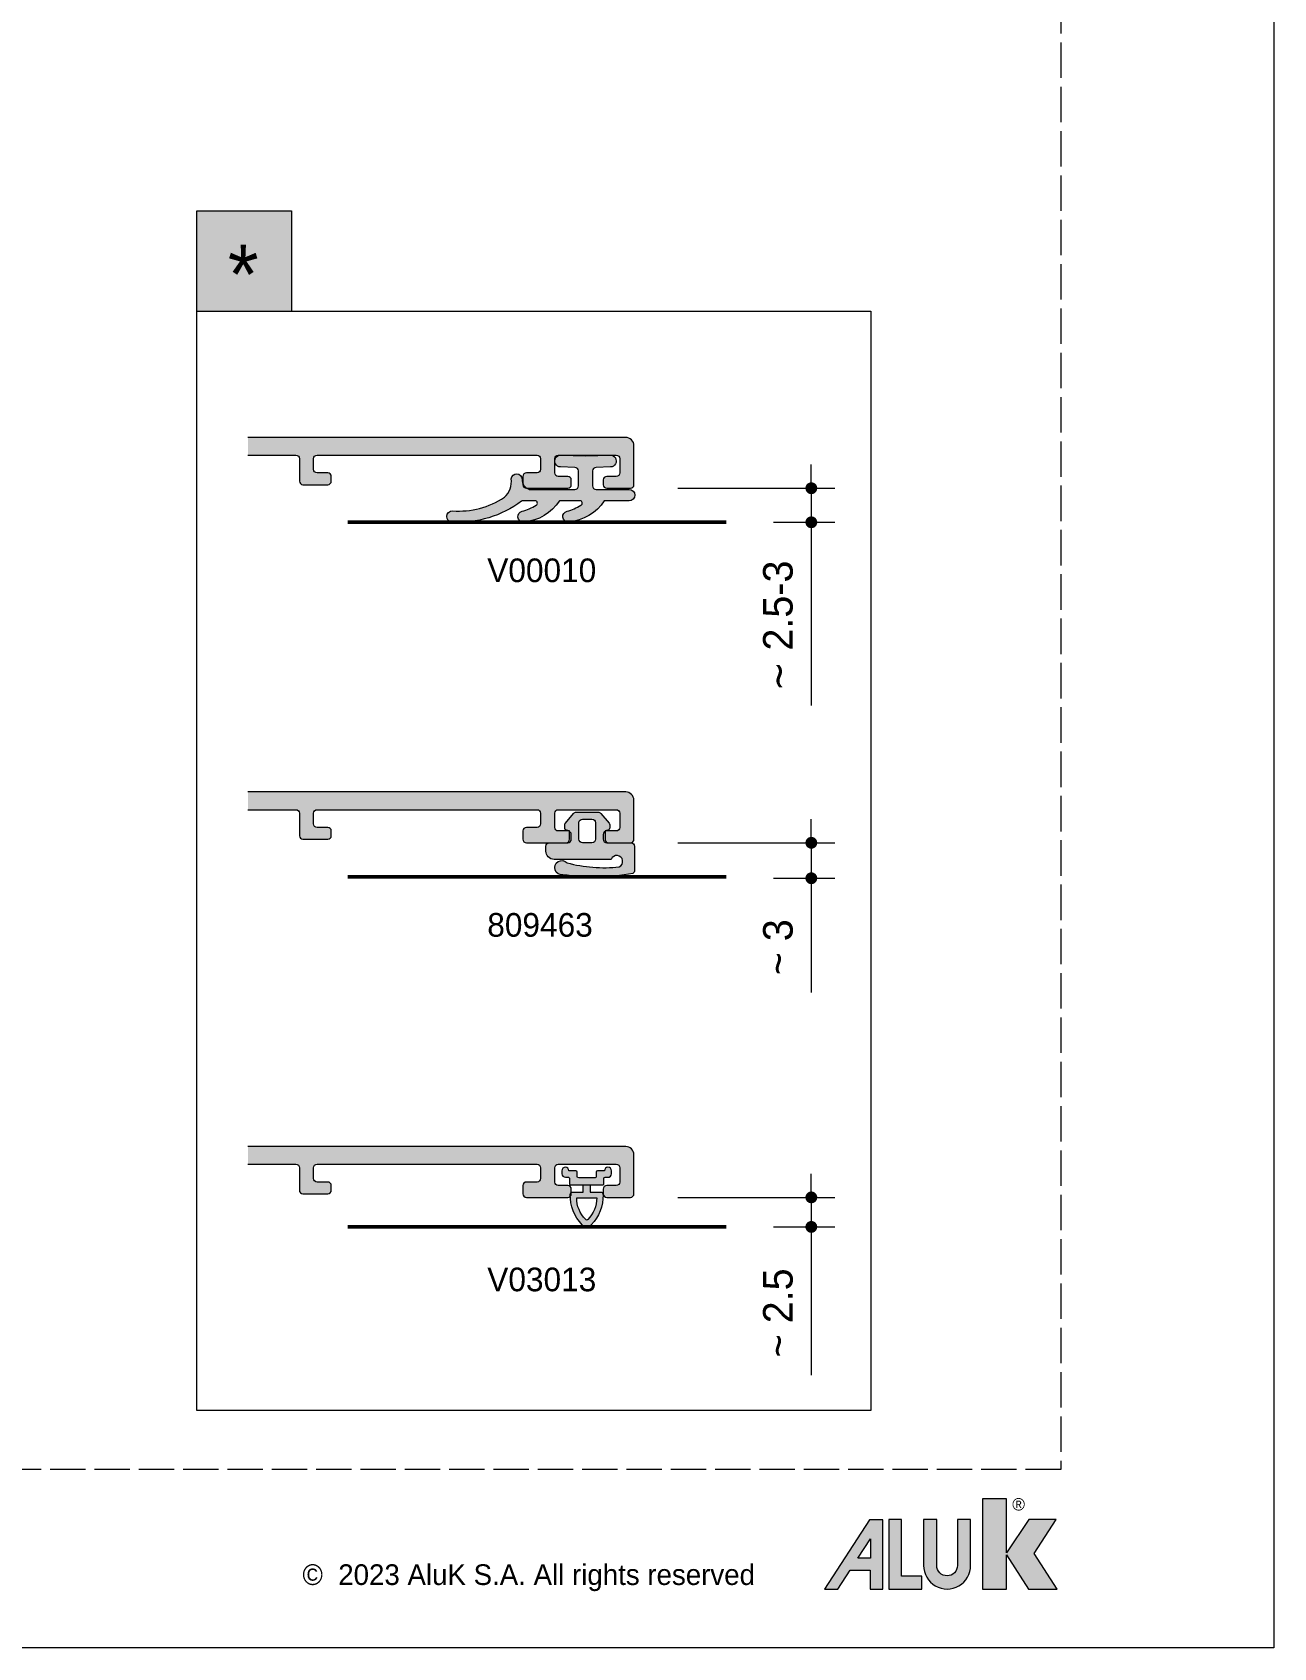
# Model space of a CAD drawing. Header units: millimetres. Extents: x -8 to 2550, y -393 to 1062.
# Drawn here: x 365 to 470, y 0 to 136.7 of the extents above; entities that cross this region are included whole.
import ezdxf

# ---------------------------------------------------------------- set-up
doc = ezdxf.new("R2010")
doc.units = ezdxf.units.MM
doc.header["$LTSCALE"] = 0.25
doc.header["$MEASUREMENT"] = 0
doc.linetypes.add('ACAD_ISO02W100', pattern=[15, 12, -3])
doc.layers.get('0').update_dxf_attribs({"lineweight": 5})
doc.layers.get('Defpoints').update_dxf_attribs({"lineweight": 5})
doc.layers.add('01_ALUK Logo', color=7, linetype='Continuous')
for name, color, linetype, lineweight in [('01_Aluminium [Thin]', 141, 'Continuous', 18), ('01_Dimension', 251, 'Continuous', 9), ('01_External Border', 150, 'Continuous', 20), ('01_Fill Plastic', 253, 'Continuous', 0), ('01_Plastic', 3, 'Continuous', 20), ('01_Text', 40, 'Continuous', 25), ('01_Wall', 5, 'Continuous', 50)]:
    doc.layers.add(name, color=color, linetype=linetype, lineweight=lineweight)
for name, color, linetype, lineweight, true_color in [('01_Fill 2°material', 7, 'Continuous', 0, 0xbfbfbf), ('01_Fill Aluminum', 7, 'Continuous', 0, 0xdcdcdc), ('01_Text [White]', 7, 'Continuous', 25, 0xffffff)]:
    doc.layers.add(name, color=color, linetype=linetype, lineweight=lineweight, true_color=true_color)
doc.layers.add('01_Fill Border Grey', color=7, linetype='Continuous', true_color=0x555655)
doc.layers.add('02_Block Frame', color=7, linetype='Continuous', lineweight=5, true_color=0xe2001a, plot=False)
doc.styles.add('Aluk Text', font='GOTHIC.TTF')
doc.styles.get("Standard").update_dxf_attribs({"font": 'arial.ttf'})
doc.dimstyles.new('ALUK Manual 1-2', dxfattribs={"dimtxt": 2.5, "dimasz": 1, "dimexe": 2, "dimexo": 4, "dimgap": 1.5, "dimtad": 3, "dimdec": 1, "dimlfac": 2, "dimdsep": 46, "dimtxsty": 'Aluk Text', "dimblk": 'DOT', "dimcen": 0, "dimclrd": 256, "dimclre": 256, "dimclrt": 6, "dimaunit": 1, "dimadec": 0, "dimazin": 0, "dimtfac": 0.7, "dimtdec": 1, "dimtmove": 0, "dimatfit": 3, "dimldrblk": 'DOT', "dimfxl": 1, "dimtolj": 2, "dimlwd": -1, "dimlwe": -1, "dimarcsym": 0})

# ---------------------------------------------------------------- blocks, each defined once
blk = doc.blocks.new('A$C14581')
at = {"layer": '01_Text', "insert": (0, -0.1880368323081711), "char_height": 2, "attachment_point": 7, "style": 'Aluk Text'}
blk.add_mtext_dynamic_manual_height_columns('{\\fPoppins|b0|i0|c0|p2;\\H0.875x;©  2023 AluK S.A. All rights reserved}', width=51.33510781182122, gutter_width=204.2465904131937, heights=[0], dxfattribs=at)
blk = doc.blocks.new('AluK Logo')
at = {"layer": '01_ALUK Logo', "true_color": 0xe2001a}
h = blk.add_hatch(color=242, dxfattribs=at)
h.dxf.hatch_style = 1
h.paths.add_polyline_path([(18.01585146510591, 3.044756738240685), (19.92421519141326, 5.976286613424841), (17.55589923364968, 5.976286613424841), (15.66165356245363, 3.11118853822138), (15.66165356245363, 7.7592701638793), (13.58493162184957, 7.7592701638793), (13.58493162184957, -0.0001602936620410331), (15.66165356245363, -0.0001602936620410331), (15.66165356245363, 2.930035327611296), (17.53321589942829, -0.0001602936620410331), (19.99999999935764, -0.0001602936620410331)])
at = {"layer": '01_ALUK Logo', "true_color": 0x323338}
h = blk.add_hatch(color=250, dxfattribs=at)
h.dxf.hatch_style = 1
h.paths.add_polyline_path([(3.941062412017247, -0.004535547332984915), (5.01945710606903, -0.004535547332984915), (5.01945710606903, 5.959372833299839), (3.869837068237929, 5.95937283329984), (6.716990149680263e-16, 0), (1.146941352634032, -1.679247537420066e-16), (2.204777748441379, 1.62877595887018), (3.941062412017247, 1.62877595887018)])
h.paths.add_polyline_path([(3.94668032322066, 2.644193054141365), (2.864027415314646, 2.644193054141365), (3.94668032322066, 4.311387078421528)], flags=16)
h = blk.add_hatch(color=250, dxfattribs=at)
h.dxf.hatch_style = 1
h.paths.add_polyline_path([(6.622157611507429, 1.115303963563386), (6.622157611507429, 5.966415577054859), (5.52669749443767, 5.966415577054859), (5.52669749443767, -0.00309544871832823), (8.379521654946629, -0.003095448718328315), (8.379521654946629, 1.115303963563386)])
h = blk.add_hatch(color=250, dxfattribs=at)
h.dxf.hatch_style = 1
h.paths.add_polyline_path([(12.56813854542858, 5.966336193526989), (11.43320649572938, 5.966336193526987), (11.43320649572943, 2.021978443942267, -1), (9.651270197200308, 2.021978443942261), (9.651270197200308, 5.966336193526989), (8.516338147501113, 5.966336193526988), (8.517164631550507, 2.021129975647535, 0.9997905312337464), (12.56731223912545, 2.021978443940615)])
at = {"layer": '01_ALUK Logo', "color": 242, "lineweight": 0, "true_color": 0xe2001a}
blk.add_lwpolyline([(17.53321589942829, -0.0001602936620410331), (19.99999999935764, -0.0001602936620410331), (18.01585146510591, 3.044756738240685), (19.92421519141326, 5.976286613424841), (17.55589923364968, 5.976286613424841), (15.66165356245363, 3.111188538221381), (15.66165356245363, 7.7592701638793), (13.58493162184957, 7.7592701638793), (13.58493162184957, -0.0001602936620410331), (15.66165356245363, -0.0001602936620410331), (15.66165356245363, 2.930035327611296)], close=True, dxfattribs=at)
at = {"layer": '01_ALUK Logo', "color": 250, "lineweight": 0, "true_color": 0x323338}
for points in [[(2.204777748441378, 1.62877595887018), (3.941062412017247, 1.62877595887018), (3.941062412017247, -0.004535547332984915), (5.01945710606903, -0.004535547332984915), (5.01945710606903, 5.959372833299839), (3.869837068237929, 5.959372833299839), (0, 0), (1.146941352634032, 0)], [(8.379521654946629, -0.00309544871832823), (8.379521654946629, 1.115303963563386), (6.622157611507429, 1.115303963563386), (6.622157611507429, 5.966415577054859), (5.52669749443767, 5.966415577054859), (5.52669749443767, -0.00309544871832823)], [(2.864027415314645, 2.644193054141365), (3.94668032322066, 4.311387078421528), (3.94668032322066, 2.644193054141365)]]:
    blk.add_lwpolyline(points, close=True, dxfattribs=at)
blk.add_lwpolyline([(9.651270197200308, 2.021978443942257), (9.651270197200308, 5.966336193526988), (8.516338147501113, 5.966336193526988), (8.517164453804282, 2.021978443942407, 1.000000000000079), (12.56731223912545, 2.021978443942278), (12.56813854542858, 5.966336193526988), (11.43320649572938, 5.966336193526988), (11.43320649572943, 2.021978443942257, -0.9999999999999999)], format="xyb", close=True, dxfattribs=at)
at = {"layer": '01_ALUK Logo', "color": 242, "lineweight": 0, "true_color": 0xe2001a, "insert": (16.68865215112889, 7.275402933250041), "char_height": 1.058772201730296, "attachment_point": 5}
blk.add_mtext_dynamic_manual_height_columns('®', width=0.2845401970369481, gutter_width=0.7562658583787831, heights=[0], dxfattribs=at)
blk = doc.blocks.new('_Dot')
at = {"color": 0, "linetype": 'ByBlock', "lineweight": -2}
blk.add_line((-0.5, 0), (-1, 0), dxfattribs=at)
at = {"color": 0, "linetype": 'ByBlock', "const_width": 0.5}
blk.add_lwpolyline([(-0.25, 0, 1), (0.25, 0, 1)], format="xyb", close=True, dxfattribs=at)
blk = doc.blocks.new('*D178')
at = {"layer": '01_Dimension', "transparency": 16777216}
for p, q in [((430.8924366119571, 99.10103812637932), (430.8924366119571, 100.1010381263793)), ((419.590167289198, 98.10103812637932), (432.8924366119571, 98.10103812637932)), ((430.8924366119571, 98.10103812637932), (430.8924366119571, 95.21612982518931)), ((427.6801004641181, 95.21612982518931), (432.8924366119571, 95.21612982518931)), ((430.8924366119571, 94.21612982518931), (430.8924366119571, 79.7080943560835))]:
    blk.add_line(p, q, dxfattribs=at)
at = {"layer": 'Defpoints', "color": 0, "transparency": 16777216}
for p in [(415.590167289198, 98.10103812637931), (423.6801004641181, 95.21612982518931), (430.8924366119571, 95.21612982518931)]:
    blk.add_point(p, dxfattribs=at)
at = {"layer": '01_Dimension', "transparency": 16777216}
for p, rotation in [((430.8924366119571, 98.10103812637932), 270), ((430.8924366119571, 95.21612982518931), 90)]:
    blk.add_blockref('_Dot', p, dxfattribs=dict(at, rotation=rotation))
at = {"layer": '01_Dimension', "color": 1, "transparency": 16777216, "insert": (428.079554219027, 86.46211209063608), "char_height": 2.5, "width": 19.34686459261542, "attachment_point": 5, "rotation": 90, "style": 'Aluk Text'}
blk.add_mtext('\\A2;{\\fSymbol|b0|i0|c2|p18;\\H0.95833x;~ }2.5-3', dxfattribs=at)
blk = doc.blocks.new('*D179')
at = {"layer": '01_Dimension', "transparency": 16777216}
for p, q in [((430.8924366119597, 69.1010381263793), (430.8924366119597, 70.1010381263793)), ((419.590167289198, 68.1010381263793), (432.8924366119597, 68.1010381263793)), ((430.8924366119597, 68.1010381263793), (430.8924366119597, 65.10103812637928)), ((427.6801004641181, 65.10103812637928), (432.8924366119597, 65.10103812637928)), ((430.8924366119597, 64.10103812637928), (430.8924366119597, 55.42394771169538))]:
    blk.add_line(p, q, dxfattribs=at)
at = {"layer": 'Defpoints', "color": 0, "transparency": 16777216}
for p in [(415.590167289198, 68.10103812637928), (423.6801004641181, 65.10103812637928), (430.8924366119597, 65.10103812637928)]:
    blk.add_point(p, dxfattribs=at)
at = {"layer": '01_Dimension', "transparency": 16777216}
for p, rotation in [((430.8924366119597, 68.1010381263793), 270), ((430.8924366119597, 65.10103812637928), 90)]:
    blk.add_blockref('_Dot', p, dxfattribs=dict(at, rotation=rotation))
at = {"layer": '01_Dimension', "color": 1, "transparency": 16777216, "insert": (428.0795542190297, 59.26249291903719), "char_height": 2.5, "width": 6.631126724667409, "attachment_point": 5, "rotation": 90, "style": 'Aluk Text'}
blk.add_mtext('\\A2;~ 3', dxfattribs=at)
blk = doc.blocks.new('*D180')
at = {"layer": '01_Dimension', "transparency": 16777216}
for p, q in [((430.8924366119602, 39.10103812637927), (430.8924366119602, 40.10103812637927)), ((419.590167289198, 38.10103812637927), (432.8924366119602, 38.10103812637927)), ((430.8924366119602, 38.10103812637927), (430.8924366119602, 35.60103812637927)), ((427.6801004641181, 35.60103812637927), (432.8924366119602, 35.60103812637927)), ((430.8924366119602, 34.60103812637927), (430.8924366119602, 23.05005240238199))]:
    blk.add_line(p, q, dxfattribs=at)
at = {"layer": 'Defpoints', "color": 0, "transparency": 16777216}
for p in [(415.590167289198, 38.10103812637927), (423.6801004641181, 35.60103812637927), (430.8924366119602, 35.60103812637927)]:
    blk.add_point(p, dxfattribs=at)
at = {"layer": '01_Dimension', "transparency": 16777216}
for p, rotation in [((430.8924366119602, 38.10103812637927), 270), ((430.8924366119602, 35.60103812637927), 90)]:
    blk.add_blockref('_Dot', p, dxfattribs=dict(at, rotation=rotation))
at = {"layer": '01_Dimension', "color": 1, "transparency": 16777216, "insert": (428.0795542190301, 28.3255452643805), "char_height": 2.5, "attachment_point": 5, "rotation": 90, "style": 'Aluk Text'}
blk.add_mtext('\\A2;~ 2.5', dxfattribs=at)

msp = doc.modelspace()

# ---------------------------------------------------------------- hatches: boundary and pattern name
at = {"layer": '01_Fill 2°material'}
h = msp.add_hatch(color=256, dxfattribs=at)
h.dxf.hatch_style = 1
edge = h.paths.add_edge_path(flags=16)
edge.add_arc((411.8901672892034, 36.28517174471335), 0.09999999999103086, 212.7381429240603, 327.26185708074576, ccw=False)
edge.add_arc((413.5786326709592, 38.04312066787202), 2.534855126577578, 179.8453392765509, 225.6305123776235, ccw=False)
edge.add_line((411.0437867793985, 38.049963092479), (412.7365477990784, 38.04996309245104))
edge.add_arc((410.2017019075352, 38.0431206679354), 2.534855126559866, -45.63051237985388, 0.15466072138542586, ccw=False)
edge = h.paths.add_edge_path()
edge.add_line((412.1901672891977, 39.15104474097922), (412.1901672891977, 38.54996309247878))
edge.add_line((412.1901672891977, 38.54996309247878), (413.0799866142002, 38.549963092479))
edge.add_arc((413.0799866142002, 38.34996309248169), 0.199999999997317, -5.929802782253205, 90.00000000001631, ccw=False)
edge.add_arc((409.747485994088, 38.24949287113623), 3.532332157293087, -44.30264848875498, 1.2946303025192947, ccw=False)
edge.add_arc((411.8901672892615, 36.10103812643564), 0.5000000000564038, 219.5977527062535, 320.40224728414205, ccw=False)
edge.add_arc((414.0457887429794, 38.25675299508754), 3.546665819913073, 178.4940334302382, 224.2405775993237, ccw=False)
edge.add_arc((410.7003479642149, 38.34996309245622), 0.2000000000225555, 90.000000005211, 179.9999999973945, ccw=False)
edge.add_line((410.7003479641967, 38.54996309247878), (411.5901672891991, 38.54996309247878))
edge.add_line((411.5901672891991, 38.54996309247878), (411.5901672891991, 39.15104474097922))
edge.add_line((411.5901672891991, 39.15104474097922), (412.1901672891977, 39.15104474097922))
at = {"layer": '01_Fill Aluminum', "ltscale": 0.25}
h = msp.add_hatch(color=256, dxfattribs=at)
h.dxf.hatch_style = 1
h.paths.add_polyline_path([(415.890167289198, 101.7010381263789, 0.4142135623730958), (415.1901672891975, 102.4010381263794), (383.2406145441787, 102.4010381263794), (383.2406145441787, 100.9010381263789), (387.2901672891978, 100.9010381263792, -0.4142135623731193), (387.5901672891978, 100.6010381263793), (387.5901672891978, 98.70103812637939, 0.4142135623730951), (387.890167289198, 98.4010381263792), (389.9901672891974, 98.4010381263792, 0.4142135623730951), (390.2901672891976, 98.70103812637939), (390.2901672891976, 99.10103812637925, 0.414213562373095), (389.9901672891976, 99.4010381263792), (389.0901672891978, 99.4010381263792, -0.4142135623730951), (388.7901672891976, 99.70103812637939), (388.7901672891976, 100.6010381263793, -0.4142135623730951), (389.0901672891976, 100.9010381263792), (407.6901672891979, 100.9010381263792, -0.414213562373095), (407.9901672891974, 100.6010381263797), (407.9901672891974, 99.70103812637893, -0.414213562373095), (407.6901672891977, 99.4010381263792), (406.7901672891974, 99.4010381263792, 0.4142135623730951), (406.4901672891974, 99.10103812637925), (406.4901672891974, 98.40103812637943, 0.4142135623730951), (406.7901672891976, 98.10103812637925), (410.2901672891976, 98.10103812637925, 0.4142135623730951), (410.5901672891978, 98.40103812637943), (410.5901672891978, 98.8010381263793, 0.414213562373095), (410.2901672891978, 99.10103812637925), (409.4901672891974, 99.10103812637925, -0.4142135623730951), (409.1901672891972, 99.40103812637943), (409.1901672891972, 100.601038126379, -0.4142135623730951), (409.4901672891972, 100.901038126379), (414.3901672891977, 100.901038126379, -0.414213562373095), (414.6901672891972, 100.6010381263795), (414.6901672891972, 99.40103812637898, -0.414213562373095), (414.3901672891975, 99.10103812637925), (413.5901672891976, 99.10103812637925, 0.4142135623730951), (413.2901672891976, 98.8010381263793), (413.2901672891976, 98.40103812637943, 0.4142135623730951), (413.5901672891978, 98.10103812637925), (415.5901672891978, 98.10103812637925, 0.4142135623730951), (415.890167289198, 98.40103812637943)])
h = msp.add_hatch(color=256, dxfattribs=at)
h.dxf.hatch_style = 1
h.paths.add_polyline_path([(415.890167289198, 71.70103812637893, 0.4142135623730958), (415.1901672891975, 72.40103812637943), (383.2406145441787, 72.40103812637938), (383.2406145441787, 70.90103812637886), (387.2901672891978, 70.9010381263792, -0.4142135623731193), (387.5901672891978, 70.60103812637925), (387.5901672891978, 68.70103812637939, 0.4142135623730951), (387.890167289198, 68.4010381263792), (389.9901672891974, 68.4010381263792, 0.4142135623730951), (390.2901672891976, 68.70103812637939), (390.2901672891976, 69.10103812637925, 0.414213562373095), (389.9901672891976, 69.4010381263792), (389.0901672891978, 69.4010381263792, -0.4142135623730951), (388.7901672891976, 69.70103812637939), (388.7901672891976, 70.60103812637925, -0.4142135623730951), (389.0901672891976, 70.9010381263792), (407.6901672891979, 70.9010381263792, -0.414213562373095), (407.9901672891974, 70.6010381263797), (407.9901672891974, 69.70103812637893, -0.414213562373095), (407.6901672891977, 69.4010381263792), (406.7901672891974, 69.4010381263792, 0.4142135623730951), (406.4901672891974, 69.10103812637925), (406.4901672891974, 68.40103812637943, 0.4142135623730951), (406.7901672891976, 68.10103812637925), (410.2901672891976, 68.10103812637925, 0.4142135623730951), (410.5901672891978, 68.40103812637943), (410.5901672891978, 68.8010381263793, 0.414213562373095), (410.2901672891978, 69.10103812637925), (409.4901672891974, 69.10103812637925, -0.4142135623730951), (409.1901672891972, 69.40103812637943), (409.1901672891972, 70.60103812637902, -0.4142135623730951), (409.4901672891972, 70.90103812637898), (414.3901672891977, 70.90103812637898, -0.414213562373095), (414.6901672891972, 70.60103812637948), (414.6901672891972, 69.40103812637898, -0.414213562373095), (414.3901672891975, 69.10103812637925), (413.5901672891976, 69.10103812637925, 0.4142135623730951), (413.2901672891976, 68.8010381263793), (413.2901672891976, 68.40103812637943, 0.4142135623730951), (413.5901672891978, 68.10103812637925), (415.5901672891978, 68.10103812637925, 0.4142135623730951), (415.890167289198, 68.40103812637943)])
h = msp.add_hatch(color=256, dxfattribs=at)
h.dxf.hatch_style = 1
h.paths.add_polyline_path([(415.890167289198, 41.70103812637893, 0.4142135623730958), (415.1901672891975, 42.40103812637943), (383.2406145441787, 42.40103812637938), (383.2406145441787, 40.90103812637886), (387.2901672891978, 40.90103812637921, -0.4142135623731193), (387.5901672891978, 40.60103812637925), (387.5901672891978, 38.70103812637939, 0.4142135623730951), (387.890167289198, 38.40103812637921), (389.9901672891974, 38.40103812637921, 0.4142135623730951), (390.2901672891976, 38.70103812637939), (390.2901672891976, 39.10103812637925, 0.414213562373095), (389.9901672891976, 39.40103812637921), (389.0901672891978, 39.40103812637921, -0.4142135623730951), (388.7901672891976, 39.70103812637939), (388.7901672891976, 40.60103812637925, -0.4142135623730951), (389.0901672891976, 40.90103812637921), (407.6901672891979, 40.90103812637921, -0.414213562373095), (407.9901672891974, 40.60103812637971), (407.9901672891974, 39.70103812637893, -0.414213562373095), (407.6901672891977, 39.40103812637921), (406.7901672891974, 39.40103812637921, 0.4142135623730951), (406.4901672891974, 39.10103812637925), (406.4901672891974, 38.40103812637943, 0.4142135623730951), (406.7901672891976, 38.10103812637925), (410.2901672891976, 38.10103812637925, 0.4142135623730951), (410.5901672891978, 38.40103812637943), (410.5901672891978, 38.8010381263793, 0.414213562373095), (410.2901672891978, 39.10103812637925), (409.4901672891974, 39.10103812637925, -0.4142135623730951), (409.1901672891972, 39.40103812637943), (409.1901672891972, 40.60103812637902, -0.4142135623730951), (409.4901672891972, 40.90103812637898), (414.3901672891977, 40.90103812637898, -0.414213562373095), (414.6901672891972, 40.60103812637948), (414.6901672891972, 39.40103812637898, -0.414213562373095), (414.3901672891975, 39.10103812637925), (413.5901672891976, 39.10103812637925, 0.4142135623730951), (413.2901672891976, 38.8010381263793), (413.2901672891976, 38.40103812637943, 0.4142135623730951), (413.5901672891978, 38.10103812637925), (415.5901672891978, 38.10103812637925, 0.4142135623730951), (415.890167289198, 38.40103812637943)])
at = {"layer": '01_Fill Border Grey', "ltscale": 0.25}
h = msp.add_hatch(color=256, dxfattribs=at)
h.dxf.hatch_style = 1
h.paths.add_polyline_path([(378.9251206312319, 121.5699833277151), (386.9251206312319, 121.5699833277151), (386.9251206312319, 113.0699833277151), (378.9251206312319, 113.0699833277151)])
at = {"layer": '01_Fill Plastic', "ltscale": 0.25}
h = msp.add_hatch(color=256, dxfattribs=at)
h.dxf.hatch_style = 1
edge = h.paths.add_edge_path()
edge.add_arc((401.0710367511317, 103.160074592827), 6.994011674067487, 265.7223386499224, 303.5361827758527)
edge.add_arc((403.6034671350625, 98.71599806263487), 1.921730675072402, 313.8575654214656, 365.6507727567341)
edge.add_arc((405.9687555094189, 98.86727041649095), 0.4544835275277211, -0.4078235126497134, 175.2100904536724, ccw=False)
edge.add_arc((407.2894919690154, 98.82710272236471), 0.8670513930272153, 177.5587003372323, 250.8489319921382)
edge.add_arc((407.0466942968926, 98.0894960799962), 0.09148840669587405, 242.9210074692542, 276.3418431076781)
edge.add_line((407.0568001219817, 97.99856753189925), (410.8901672891975, 97.99856753189925))
edge.add_arc((410.8901672891975, 98.29856753189944), 0.3000000000001819, 270, 360)
edge.add_line((411.1901672891977, 98.29856753189944), (411.1901672891972, 99.56529957324489))
edge.add_arc((410.8901672891972, 99.56529957324489), 0.3000000000000114, 0, 88.29018595588195)
edge.add_line((410.8991185258897, 99.86516600244573), (409.675033344713, 99.90170585860034))
edge.add_arc((409.6899446711993, 100.401260744377), 0.4997773820021406, 88.29013499108311, 268.29027300605685, ccw=False)
edge.add_line((409.7048572010212, 100.9008155942336), (411.7901672891971, 100.8385675318994))
edge.add_line((411.7901672891971, 100.8385675318994), (413.8754776292121, 100.9008156017504))
edge.add_arc((413.8903899071959, 100.4012607443768), 0.4997773820013897, -88.29018631275358, 91.70983612468177, ccw=False)
edge.add_line((413.9053019895505, 99.90170588116354), (412.6812160525046, 99.86516600244573))
edge.add_arc((412.6901672891974, 99.565299573245), 0.299999999999881, 91.7098140441838, 180.0000000000217)
edge.add_line((412.3901672891975, 99.56529957324489), (412.3901672891975, 98.29856753189944))
edge.add_arc((412.6901672891973, 98.29856753189938), 0.2999999999998408, 179.9999999999891, 269.9999999999783)
edge.add_line((412.6901672891972, 97.99856753189948), (415.480167294389, 97.99856753189925))
edge.add_arc((415.4801672891974, 97.51856753189924), 0.4800000000000182, -90.00000061970428, 89.99999938029572, ccw=False)
edge.add_line((415.4801672840058, 97.03856753189922), (413.3832795811668, 97.03856753189945))
edge.add_arc((410.1024795634036, 99.15823440190047), 3.905974449012069, 273.83624039794944, 327.1342124481464, ccw=False)
edge.add_arc((410.3197629898956, 95.70885109349865), 0.450000000000055, 101.1307591237562, 275.6170834985006, ccw=False)
edge.add_arc((408.9921181345619, 100.628998424907), 4.647309407861678, 285.4850762115004, 301.2984666311162)
edge.add_arc((411.3203831719494, 96.83856753189934), 0.2000000000000467, 295.4658931419315, 450.0000000000326)
edge.add_line((411.3203831719493, 97.03856753189945), (409.5832795811666, 97.03856753189945))
edge.add_arc((406.3549140165753, 99.06916585575811), 3.813879097650687, 273.1397910434404, 327.8306618026563, ccw=False)
edge.add_arc((406.5197629898953, 95.70885109349865), 0.4500000000000661, 101.130759123742, 275.61708349851506, ccw=False)
edge.add_arc((405.1921181345618, 100.6289984249069), 4.647309407861497, 285.4850762115003, 301.2984666311167)
edge.add_arc((407.5203831719492, 96.83856753189934), 0.2000000000000467, 295.4658931419315, 450.0000000000326)
edge.add_line((407.5203831719491, 97.03856753189945), (406.5094673786975, 97.03856753189967))
edge.add_arc((406.5094673786916, 96.83856753189747), 0.2000000000022055, 89.99999999829014, 126.3452805275112)
edge.add_arc((400.9286179141181, 104.4234027385258), 9.21677258182957, 267.3984047645023, 306.3452805292526, ccw=False)
edge.add_arc((400.5322806804401, 95.7007382821958), 0.4851084551855428, 87.98308235465981, 267.3984047645086, ccw=False)
h = msp.add_hatch(color=256, dxfattribs=at)
h.dxf.hatch_style = 1
edge = h.paths.add_edge_path(flags=16)
edge.add_arc((411.5401672891975, 69.80103812637964), 0.2999999999996135, 90.00000000006509, 180.0000000000651, ccw=False)
edge.add_line((411.5401672891971, 70.10103812637925), (412.3401672891982, 70.10103812637914))
edge.add_arc((412.3401672891988, 69.80103812637861), 0.300000000000523, 1.0862777344300412e-10, 90.00000000010863, ccw=False)
edge.add_line((412.6401672891993, 69.80103812637918), (412.6401672891993, 68.40103812637932))
edge.add_arc((412.3401672891988, 68.40103812637989), 0.300000000000523, 269.99999999989143, 359.99999999989143, ccw=False)
edge.add_line((412.3401672891982, 68.10103812637936), (411.5401672891971, 68.10103812637925))
edge.add_arc((411.5401672891975, 68.40103812637892), 0.2999999999996703, 179.999999999924, 269.99999999992394, ccw=False)
edge.add_line((411.2401672891979, 68.40103812637932), (411.2401672891979, 69.8010381263793))
edge = h.paths.add_edge_path()
edge.add_arc((411.0191592178216, 70.40103812637807), 0.3000000000012333, 89.99999999990229, 139.9999999999045, ccw=False)
edge.add_line((411.0191592178221, 70.70103812637927), (412.8611753605733, 70.70103812637927))
edge.add_arc((412.8611753605738, 70.40103812637801), 0.3000000000012619, 40.000000000103796, 90.00000000009771, ccw=False)
edge.add_line((413.0909886935101, 70.5938744092852), (413.7933761778227, 69.75680160146334))
edge.add_arc((413.6401672891986, 69.6282440795269), 0.1999999999996609, -2.4431301426375285e-10, 39.999999999758074, ccw=False)
edge.add_line((413.8401672891982, 69.62824407952604), (413.8401672891982, 69.36168320094754))
edge.add_arc((413.6401672891987, 69.3616832009468), 0.1999999999995339, -74.9999999997828, 2.1168489183764905e-10, ccw=False)
edge.add_line((413.6919310982198, 69.16849803568965), (413.4401672891986, 69.10103812637925))
edge.add_line((413.4401672891986, 69.10103812637925), (413.4401672891986, 68.40103812637932))
edge.add_arc((413.7401672891983, 68.40103812637892), 0.2999999999996703, 179.999999999924, 269.9999999999239)
edge.add_line((413.7401672891979, 68.10103812637925), (415.6401672891993, 68.10103812637925))
edge.add_arc((415.640167289199, 67.80103812637964), 0.2999999999996135, -6.508571459562518e-11, 89.99999999993491, ccw=False)
edge.add_line((415.9401672891986, 67.8010381263793), (415.9401672891986, 65.7793741676897))
edge.add_arc((415.640167289199, 65.77937416768896), 0.2999999999995566, -61.89489876353582, 1.410853656125255e-10, ccw=False)
edge.add_arc((412.4873285936975, 83.33801735190872), 18.12513266881789, 261.68287445053085, 280.4714613114521, ccw=False)
edge.add_arc((409.7877812900733, 65.998460179017), 0.599999999999836, 43.08170179440731, 277.4417902209226, ccw=False)
edge.add_arc((413.3164937211112, 77.74876315979242), 11.75404391480738, 254.7560441125843, 276.4913945976346)
edge.add_arc((414.4401672891976, 66.52604345328717), 0.5000000000003824, 294.2259360555334, 519.5133365186834)
edge.add_line((413.9717904490467, 66.70103812637927), (409.1401672891993, 66.70103812637927))
edge.add_arc((409.1401672891989, 67.4010381263796), 0.7000000000003297, 180.0000000000326, 270.00000000003257, ccw=False)
edge.add_line((408.4401672891986, 67.4010381263792), (408.4401672891986, 67.8010381263793))
edge.add_arc((408.7401672891982, 67.80103812637964), 0.2999999999996135, 90.00000000006509, 180.0000000000651, ccw=False)
edge.add_line((408.7401672891979, 68.10103812637925), (410.1401672891993, 68.10103812637925))
edge.add_arc((410.1401672891989, 68.40103812637892), 0.2999999999996703, 270.000000000076, 360.000000000076)
edge.add_line((410.4401672891986, 68.40103812637932), (410.4401672891986, 69.10103812637925))
edge.add_line((410.4401672891986, 69.10103812637925), (410.1884034801774, 69.16849803568965))
edge.add_arc((410.2401672891976, 69.361683200948), 0.2000000000004318, 180.0000000001303, 255.000000000123, ccw=False)
edge.add_line((410.0401672891971, 69.36168320094754), (410.0401672891971, 69.62824407952593))
edge.add_arc((410.2401672891977, 69.62824407952428), 0.2000000000005571, 139.9999999995255, 179.9999999995277, ccw=False)
edge.add_line((410.0869584005745, 69.75680160146322), (410.7893458848853, 70.5938744092852))
at = {"layer": '01_Fill Plastic'}
h = msp.add_hatch(color=256, dxfattribs=at)
h.dxf.hatch_style = 1
edge = h.paths.add_edge_path()
edge.add_line((410.5401673566189, 39.1510447409791), (413.240167289197, 39.1510447409791))
edge.add_arc((413.240167289197, 39.25104474097765), 0.09999999999854481, 270, 360.0000000008468)
edge.add_line((413.3401672891955, 39.25104474097913), (413.3401672891991, 39.70104474097917))
edge.add_arc((413.4401672892, 39.70104474097838), 0.1000000000008185, 90.0000000013028, 179.999999999544, ccw=False)
edge.add_line((413.4401672891977, 39.80104474097919), (413.6901672891977, 39.80104474097908))
edge.add_arc((413.6901672891978, 40.10104474097824), 0.2999999999991587, 269.9999999999783, 360.000000000152)
edge.add_line((413.990167289197, 40.10104474097903), (413.990167289197, 40.35104474097903))
edge.add_arc((413.6901672891977, 40.35104474097903), 0.2999999999992724, 0, 180)
edge.add_line((413.3901672891984, 40.35104474097903), (412.8151672891977, 40.35104474097903))
edge.add_arc((412.8151672891977, 40.22604474097903), 0.125, 90, 180)
edge.add_line((412.6901672891977, 40.22604474097903), (412.6901672892013, 39.87604474097913))
edge.add_arc((412.5651672892026, 39.87604474097782), 0.1249999999986926, -90.0000000022668, 5.991864782117773e-10, ccw=False)
edge.add_line((412.5651672891977, 39.75104474097913), (411.2151672891991, 39.75104474097913))
edge.add_arc((411.2151672891991, 39.87604474097913), 0.125, 180, 270, ccw=False)
edge.add_line((411.0901672891991, 39.87604474097913), (411.0901672891991, 40.22604474097903))
edge.add_arc((410.9651672891991, 40.22604474097903), 0.125, 0, 90)
edge.add_line((410.9651672891991, 40.35104474097903), (410.3901672891984, 40.35104474097903))
edge.add_arc((410.0901672891991, 40.35104474097903), 0.2999999999992724, 0, 180)
edge.add_line((409.7901672891999, 40.35104474097903), (409.7901672891999, 40.10104474097903))
edge.add_arc((410.0901672892028, 40.10104474098176), 0.3000000000029104, 180.0000000005211, 269.9999999993052)
edge.add_line((410.0901672891991, 39.80104474097885), (410.3401672891991, 39.80104474097931))
edge.add_arc((410.3401672891993, 39.70104474098093), 0.09999999999837428, -1.0097096492245328e-09, 90.00000000009771, ccw=False)
edge.add_line((410.4401672891977, 39.70104474097917), (410.4401672891977, 39.25104474097913))
edge.add_arc((410.5401672891976, 39.25104474097913), 0.09999999999990905, 180, 270.0000386295577)

# ---------------------------------------------------------------- linework, layer by layer
at = {"layer": '01_Aluminium [Thin]'}
for points in [[(383.240614544161, 100.9010381263789), (387.2901672891976, 100.9010381263792, -0.414213562373095), (387.5901672891978, 100.6010381263795), (387.5901672891978, 98.70103812637939, 0.414213562373095), (387.890167289198, 98.4010381263792), (389.9901672891974, 98.4010381263792, 0.414213562373095), (390.2901672891976, 98.70103812637939), (390.2901672891976, 99.10103812637948, 0.414213562373095), (389.9901672891974, 99.4010381263792), (389.0901672891978, 99.4010381263792, -0.414213562373095), (388.7901672891976, 99.70103812637939), (388.7901672891976, 100.6010381263795, -0.414213562373095), (389.0901672891978, 100.9010381263792), (407.6901672891981, 100.9010381263792, -0.4142135623730951), (407.9901672891974, 100.6010381263795), (407.9901672891974, 99.70103812637939, -0.4142135623730949), (407.6901672891981, 99.4010381263792), (406.7901672891976, 99.4010381263792, 0.414213562373095), (406.4901672891974, 99.10103812637948), (406.4901672891974, 98.40103812637943, 0.414213562373095), (406.7901672891976, 98.10103812637925), (410.2901672891976, 98.10103812637925, 0.414213562373095), (410.5901672891978, 98.40103812637943), (410.5901672891978, 98.80103812637952, 0.414213562373095), (410.2901672891976, 99.10103812637925), (409.4901672891974, 99.10103812637925, -0.414213562373095), (409.1901672891972, 99.40103812637943), (409.1901672891972, 100.6010381263793, -0.414213562373095), (409.4901672891974, 100.901038126379), (414.390167289198, 100.901038126379, -0.4142135623730951), (414.6901672891972, 100.6010381263793), (414.6901672891972, 99.40103812637943, -0.4142135623730949), (414.390167289198, 99.10103812637925), (413.5901672891978, 99.10103812637925, 0.414213562373095), (413.2901672891976, 98.80103812637952), (413.2901672891976, 98.40103812637943, 0.414213562373095), (413.5901672891978, 98.10103812637925), (415.5901672891978, 98.10103812637925, 0.414213562373095), (415.890167289198, 98.40103812637943), (415.890167289198, 101.7010381263792, 0.4142135623730951), (415.1901672891972, 102.4010381263794), (383.240614544161, 102.4010381263793)], [(383.2406145441698, 70.90103812637886), (387.2901672891976, 70.9010381263792, -0.414213562373095), (387.5901672891978, 70.60103812637948), (387.5901672891978, 68.70103812637939, 0.414213562373095), (387.890167289198, 68.4010381263792), (389.9901672891974, 68.4010381263792, 0.414213562373095), (390.2901672891976, 68.70103812637939), (390.2901672891976, 69.10103812637948, 0.414213562373095), (389.9901672891974, 69.4010381263792), (389.0901672891978, 69.4010381263792, -0.414213562373095), (388.7901672891976, 69.70103812637939), (388.7901672891976, 70.60103812637948, -0.414213562373095), (389.0901672891978, 70.9010381263792), (407.6901672891981, 70.9010381263792, -0.4142135623730951), (407.9901672891974, 70.60103812637948), (407.9901672891974, 69.70103812637939, -0.4142135623730949), (407.6901672891981, 69.4010381263792), (406.7901672891976, 69.4010381263792, 0.414213562373095), (406.4901672891974, 69.10103812637948), (406.4901672891974, 68.40103812637943, 0.414213562373095), (406.7901672891976, 68.10103812637925), (410.2901672891976, 68.10103812637925, 0.414213562373095), (410.5901672891978, 68.40103812637943), (410.5901672891978, 68.80103812637952, 0.414213562373095), (410.2901672891976, 69.10103812637925), (409.4901672891974, 69.10103812637925, -0.414213562373095), (409.1901672891972, 69.40103812637943), (409.1901672891972, 70.60103812637925, -0.414213562373095), (409.4901672891974, 70.90103812637898), (414.390167289198, 70.90103812637898, -0.4142135623730951), (414.6901672891972, 70.60103812637925), (414.6901672891972, 69.40103812637943, -0.4142135623730949), (414.390167289198, 69.10103812637925), (413.5901672891978, 69.10103812637925, 0.414213562373095), (413.2901672891976, 68.80103812637952), (413.2901672891976, 68.40103812637943, 0.414213562373095), (413.5901672891978, 68.10103812637925), (415.5901672891978, 68.10103812637925, 0.414213562373095), (415.890167289198, 68.40103812637943), (415.890167289198, 71.70103812637916, 0.4142135623730951), (415.1901672891972, 72.40103812637943), (383.2406145441698, 72.40103812637932)], [(383.2406145441787, 40.90103812637886), (387.2901672891976, 40.90103812637921, -0.414213562373095), (387.5901672891978, 40.60103812637948), (387.5901672891978, 38.70103812637939, 0.414213562373095), (387.890167289198, 38.40103812637921), (389.9901672891974, 38.40103812637921, 0.414213562373095), (390.2901672891976, 38.70103812637939), (390.2901672891976, 39.10103812637948, 0.414213562373095), (389.9901672891974, 39.40103812637921), (389.0901672891978, 39.40103812637921, -0.414213562373095), (388.7901672891976, 39.70103812637939), (388.7901672891976, 40.60103812637948, -0.414213562373095), (389.0901672891978, 40.90103812637921), (407.6901672891981, 40.90103812637921, -0.4142135623730951), (407.9901672891974, 40.60103812637948), (407.9901672891974, 39.70103812637939, -0.4142135623730949), (407.6901672891981, 39.40103812637921), (406.7901672891976, 39.40103812637921, 0.414213562373095), (406.4901672891974, 39.10103812637948), (406.4901672891974, 38.40103812637943, 0.414213562373095), (406.7901672891976, 38.10103812637925), (410.2901672891976, 38.10103812637925, 0.414213562373095), (410.5901672891978, 38.40103812637943), (410.5901672891978, 38.80103812637952, 0.414213562373095), (410.2901672891976, 39.10103812637925), (409.4901672891974, 39.10103812637925, -0.414213562373095), (409.1901672891972, 39.40103812637943), (409.1901672891972, 40.60103812637925, -0.414213562373095), (409.4901672891974, 40.90103812637898), (414.390167289198, 40.90103812637898, -0.4142135623730951), (414.6901672891972, 40.60103812637925), (414.6901672891972, 39.40103812637943, -0.4142135623730949), (414.390167289198, 39.10103812637925), (413.5901672891978, 39.10103812637925, 0.414213562373095), (413.2901672891976, 38.80103812637952), (413.2901672891976, 38.40103812637943, 0.414213562373095), (413.5901672891978, 38.10103812637925), (415.5901672891978, 38.10103812637925, 0.414213562373095), (415.890167289198, 38.40103812637943), (415.890167289198, 41.70103812637916, 0.4142135623730951), (415.1901672891972, 42.40103812637943), (383.2406145441787, 42.40103812637938)]]:
    msp.add_lwpolyline(points, format="xyb", dxfattribs=at)
at = {"layer": '01_External Border', "ltscale": 0.25}
msp.add_line((378.9251206312319, 113.0699833277151), (435.9251206312319, 113.0699833277151), dxfattribs=at)
msp.add_lwpolyline([(378.9251206312319, 121.5699833277151), (386.9251206312319, 121.5699833277151), (386.9251206312319, 113.0699833277151), (435.9251206312319, 113.0699833277151), (435.9251206312319, 20.06812325095302), (378.9251206312319, 20.06812325095302), (378.9251206312319, 121.5699833277151)], dxfattribs=at)
at = {"layer": '01_Plastic'}
for points in [[(400.5493538706764, 96.18554620237416, 0.1665077180365818), (404.9349727885879, 97.3303063645489, 0.2299179927180883), (405.5158592290531, 98.90522085818696, -0.9624720632036573), (406.4232275240242, 98.86403549229357, 0.331155208720077), (407.0050470834099, 98.00803665347689), (407.0050470834099, 98.00803665347678, 0.1468684460822198), (407.0568001219817, 97.99856753189925), (410.8901672891975, 97.99856753189925, 0.4142135623730396), (411.1901672891977, 98.29856753189944), (411.1901672891972, 99.56529957324489, 0.4054998424367331), (410.8991185258897, 99.86516600244573), (409.675033344713, 99.90170585860034, -1.000001204408614), (409.7048572010212, 100.9008155942336), (411.7901672891971, 100.8385675318994), (413.8754776292121, 100.9008156017504, -1.000000195803634), (413.9053019895505, 99.90170588116354), (412.6812160525046, 99.86516600244573, 0.4054998424365263), (412.3901672891975, 99.56529957324489), (412.3901672891975, 98.29856753189944, 0.4142135623730396), (412.6901672891972, 97.99856753189948), (415.480167294389, 97.99856753189925, -0.9999999999999999), (415.4801672840058, 97.03856753189922), (413.3832795811668, 97.03856753189945, -0.2368414002391403), (410.3638088259604, 95.2610118764515, -0.953005624589717), (410.2328910552096, 96.1503862189009, 0.06910863902157717), (411.4063779184153, 96.65799925234757, 0.7992480088849736), (411.3203831719493, 97.03856753189945), (409.5832795811666, 97.03856753189945, -0.2432693189056821), (406.5638088259602, 95.2610118764515, -0.9530056245899832), (406.4328910552094, 96.1503862189009, 0.06910863902158051), (407.6063779184151, 96.65799925234757, 0.7992480088849736), (407.5203831719491, 97.03856753189945), (406.5094673786975, 97.03856753189967, 0.1599291738849763), (406.3909373958145, 96.99965956509601, -0.1715927940433381), (400.5102612188148, 95.21612982518928, -0.9949106979617022), (400.5493538706764, 96.18554620237416)], [(410.7893458848853, 70.5938744092852, -0.2216946626429393), (411.0191592178221, 70.70103812637927), (412.8611753605733, 70.70103812637927, -0.221694662642938), (413.0909886935101, 70.5938744092852), (413.7933761778227, 69.75680160146334, -0.1763269807084608), (413.8401672891982, 69.62824407952604), (413.8401672891982, 69.36168320094754, -0.339454258863384), (413.6919310982198, 69.16849803568965), (413.4401672891986, 69.10103812637925), (413.4401672891986, 68.40103812637932, 0.4142135623730951), (413.7401672891979, 68.10103812637925), (415.6401672891993, 68.10103812637925, -0.4142135623730921), (415.9401672891986, 67.8010381263793), (415.9401672891986, 65.7793741676897, -0.2768307464660609), (415.7814944146235, 65.51474868966574, -0.08216483014129544), (409.8654926086788, 65.40351400417393, -1.637621631516446), (410.2260095615025, 66.4082845098223, 0.09512371953198971), (414.6453352296198, 66.0700762217636, 1.500676217777534), (413.9717904490467, 66.70103812637927), (409.1401672891993, 66.70103812637927, -0.4142135623731022), (408.4401672891986, 67.4010381263792), (408.4401672891986, 67.8010381263793, -0.414213562373084), (408.7401672891979, 68.10103812637925), (410.1401672891993, 68.10103812637925, 0.4142135623730951), (410.4401672891986, 68.40103812637932), (410.4401672891986, 69.10103812637925), (410.1884034801774, 69.16849803568965, -0.3394542588633861), (410.0401672891971, 69.36168320094754), (410.0401672891971, 69.62824407952593, -0.1763269807084611), (410.0869584005745, 69.75680160146322)], [(411.2401672891979, 69.8010381263793, -0.4142135623730951), (411.5401672891971, 70.10103812637925), (412.3401672891982, 70.10103812637914, -0.4142135623730951), (412.6401672891993, 69.80103812637918), (412.6401672891993, 68.40103812637932, -0.414213562373096), (412.3401672891982, 68.10103812637936), (411.5401672891971, 68.10103812637925, -0.414213562373089), (411.2401672891979, 68.40103812637932)], [(412.1901672891977, 39.15104474097922), (412.1901672891977, 38.54996309247878), (413.0799866142002, 38.549963092479, -0.4448617261400705), (413.2789164570636, 38.32930110764806, -0.2016230131488428), (412.2754364110801, 35.78234124250122, -0.4705882352727144), (411.5048981673895, 35.78234124256579, -0.2023008715951645), (410.5003479641923, 38.34996309246532, -0.4142135623331373), (410.7003479641967, 38.54996309247878), (411.5901672891991, 38.54996309247878), (411.5901672891991, 39.15104474097922)]]:
    msp.add_lwpolyline(points, format="xyb", close=True, dxfattribs=at)
msp.add_lwpolyline([(410.5401673566189, 39.1510447409791), (413.240167289197, 39.1510447409791, 0.4142135623774237), (413.3401672891955, 39.25104474097913), (413.3401672891991, 39.70104474097917, -0.4142135623640308), (413.4401672891977, 39.80104474097919), (413.6901672891977, 39.80104474097908, 0.4142135623740275), (413.990167289197, 40.10104474097903), (413.990167289197, 40.35104474097903, 0.9999999999999999), (413.3901672891984, 40.35104474097903), (412.8151672891977, 40.35104474097903, 0.414213562373095), (412.6901672891977, 40.22604474097903), (412.6901672892013, 39.87604474097913, -0.4142135623877085), (412.5651672891977, 39.75104474097913), (411.2151672891991, 39.75104474097913, -0.4142135623730951), (411.0901672891991, 39.87604474097913), (411.0901672891991, 40.22604474097903, 0.4142135623730949), (410.9651672891991, 40.35104474097903), (410.3901672891984, 40.35104474097903, 1), (409.7901672891999, 40.35104474097903), (409.7901672891999, 40.10104474097903, 0.4142135623668794), (410.0901672891991, 39.80104474097885), (410.3401672891991, 39.80104474097931, -0.4142135623788225), (410.4401672891977, 39.70104474097917), (410.4401672891977, 39.25104474097913, 0.4142137598454492), (410.5401673566189, 39.15104474097922, -1.045382222166805)], format="xyb", dxfattribs=at)
at = {"layer": '01_Plastic', "color": 80}
msp.add_lwpolyline([(411.9742823838928, 36.23109170362983, -0.5459181740777308), (411.8060521945185, 36.23109170362278, -0.2024763261299257), (411.0437867793985, 38.049963092479), (412.7365477990784, 38.04996309245104, -0.2024763261306822)], format="xyb", close=True, dxfattribs=at)
at = {"layer": '01_Wall', "color": 4, "ltscale": 0.25}
for p, q in [((391.6910617991243, 95.21612982518928), (423.6801004641179, 95.21612982518928)), ((391.6910617991243, 65.21612982518928), (423.6801004641179, 65.21612982518928)), ((391.6910617991243, 35.60103812637925), (423.6801004641179, 35.60103812637925))]:
    msp.add_line(p, q, dxfattribs=at)
at = {"layer": '02_Block Frame'}
msp.add_lwpolyline([(260, 2.501110429875553e-12), (260, 297.000000000002), (470, 297.000000000002), (470, 2.501110429875553e-12)], close=True, dxfattribs=at)
at = {"layer": '02_Block Frame', "linetype": 'ACAD_ISO02W100'}
msp.add_lwpolyline([(275.0007735626195, 15.06812325095302), (275.0007735626195, 282.0681232509553), (452.0007735626195, 282.0681232509553), (452.0007735626195, 15.06812325095302)], close=True, dxfattribs=at)

# ---------------------------------------------------------------- block references
at = {"layer": '01_ALUK Logo', "xscale": 0.9841678626162992, "yscale": 0.9841678626162992, "zscale": 0.9841678626162992}
msp.add_blockref('AluK Logo', (432.0001478310942, 4.964699341725918), dxfattribs=at)
at = {"layer": '01_Text'}
msp.add_blockref('A$C14581', (387.8523756974146, 4.964699341718415), dxfattribs=at)

# ---------------------------------------------------------------- texts
at = {"layer": '01_Text', "style": 'Aluk Text'}
for s, p in [('V00010', (403.481789631845, 90.15617352416399)), ('809463', (403.481789631845, 60.15617352416399)), ('V03013', (403.481789631845, 30.15617352416399))]:
    msp.add_text(s, height=2, dxfattribs=at).set_placement(p)
at = {"layer": '01_Text [White]', "insert": (382.8400002507265, 116.199852659737), "char_height": 5, "width": 18, "attachment_point": 5, "style": 'Aluk Text'}
msp.add_mtext('*', dxfattribs=at)

# ---------------------------------------------------------------- dimensions: what is measured, and where the dimension line sits
at = {"layer": '01_Dimension'}
dim = msp.add_linear_dim(base=(430.8924366119571, 95.21612982518931), p1=(415.5901672891978, 98.10103812637925), p2=(423.6801004641179, 95.21612982518928), angle=90, text='{\\fSymbol|b0|i0|c2|p18;\\H0.95833x;~ }2.5-3', dimstyle='ALUK Manual 1-2', override={"dimlfac": 1, "dimclrt": 1}, dxfattribs=at)
dim.commit()
dim.dimension.update_dxf_attribs({"geometry": '*D178', "text_midpoint": (430.892436611957, 86.46211209063608), "dimtype": 160})
for base, p1, p2, picture, middle in [((430.8924366119597, 65.10103812637928), (415.5901672891978, 68.10103812637925), (423.6801004641179, 65.10103812637925), '*D179', (428.0795542190297, 59.26249291903719)), ((430.8924366119602, 35.60103812637927), (415.5901672891978, 38.10103812637925), (423.6801004641179, 35.60103812637925), '*D180', (428.0795542190301, 28.3255452643805))]:
    dim = msp.add_linear_dim(base=base, p1=p1, p2=p2, angle=90, text='~ <>', dimstyle='ALUK Manual 1-2', override={"dimlfac": 1, "dimclrt": 1}, dxfattribs=at)
    dim.commit()
    dim.dimension.update_dxf_attribs({"geometry": picture, "text_midpoint": middle})

doc.saveas('drawing.dxf')
